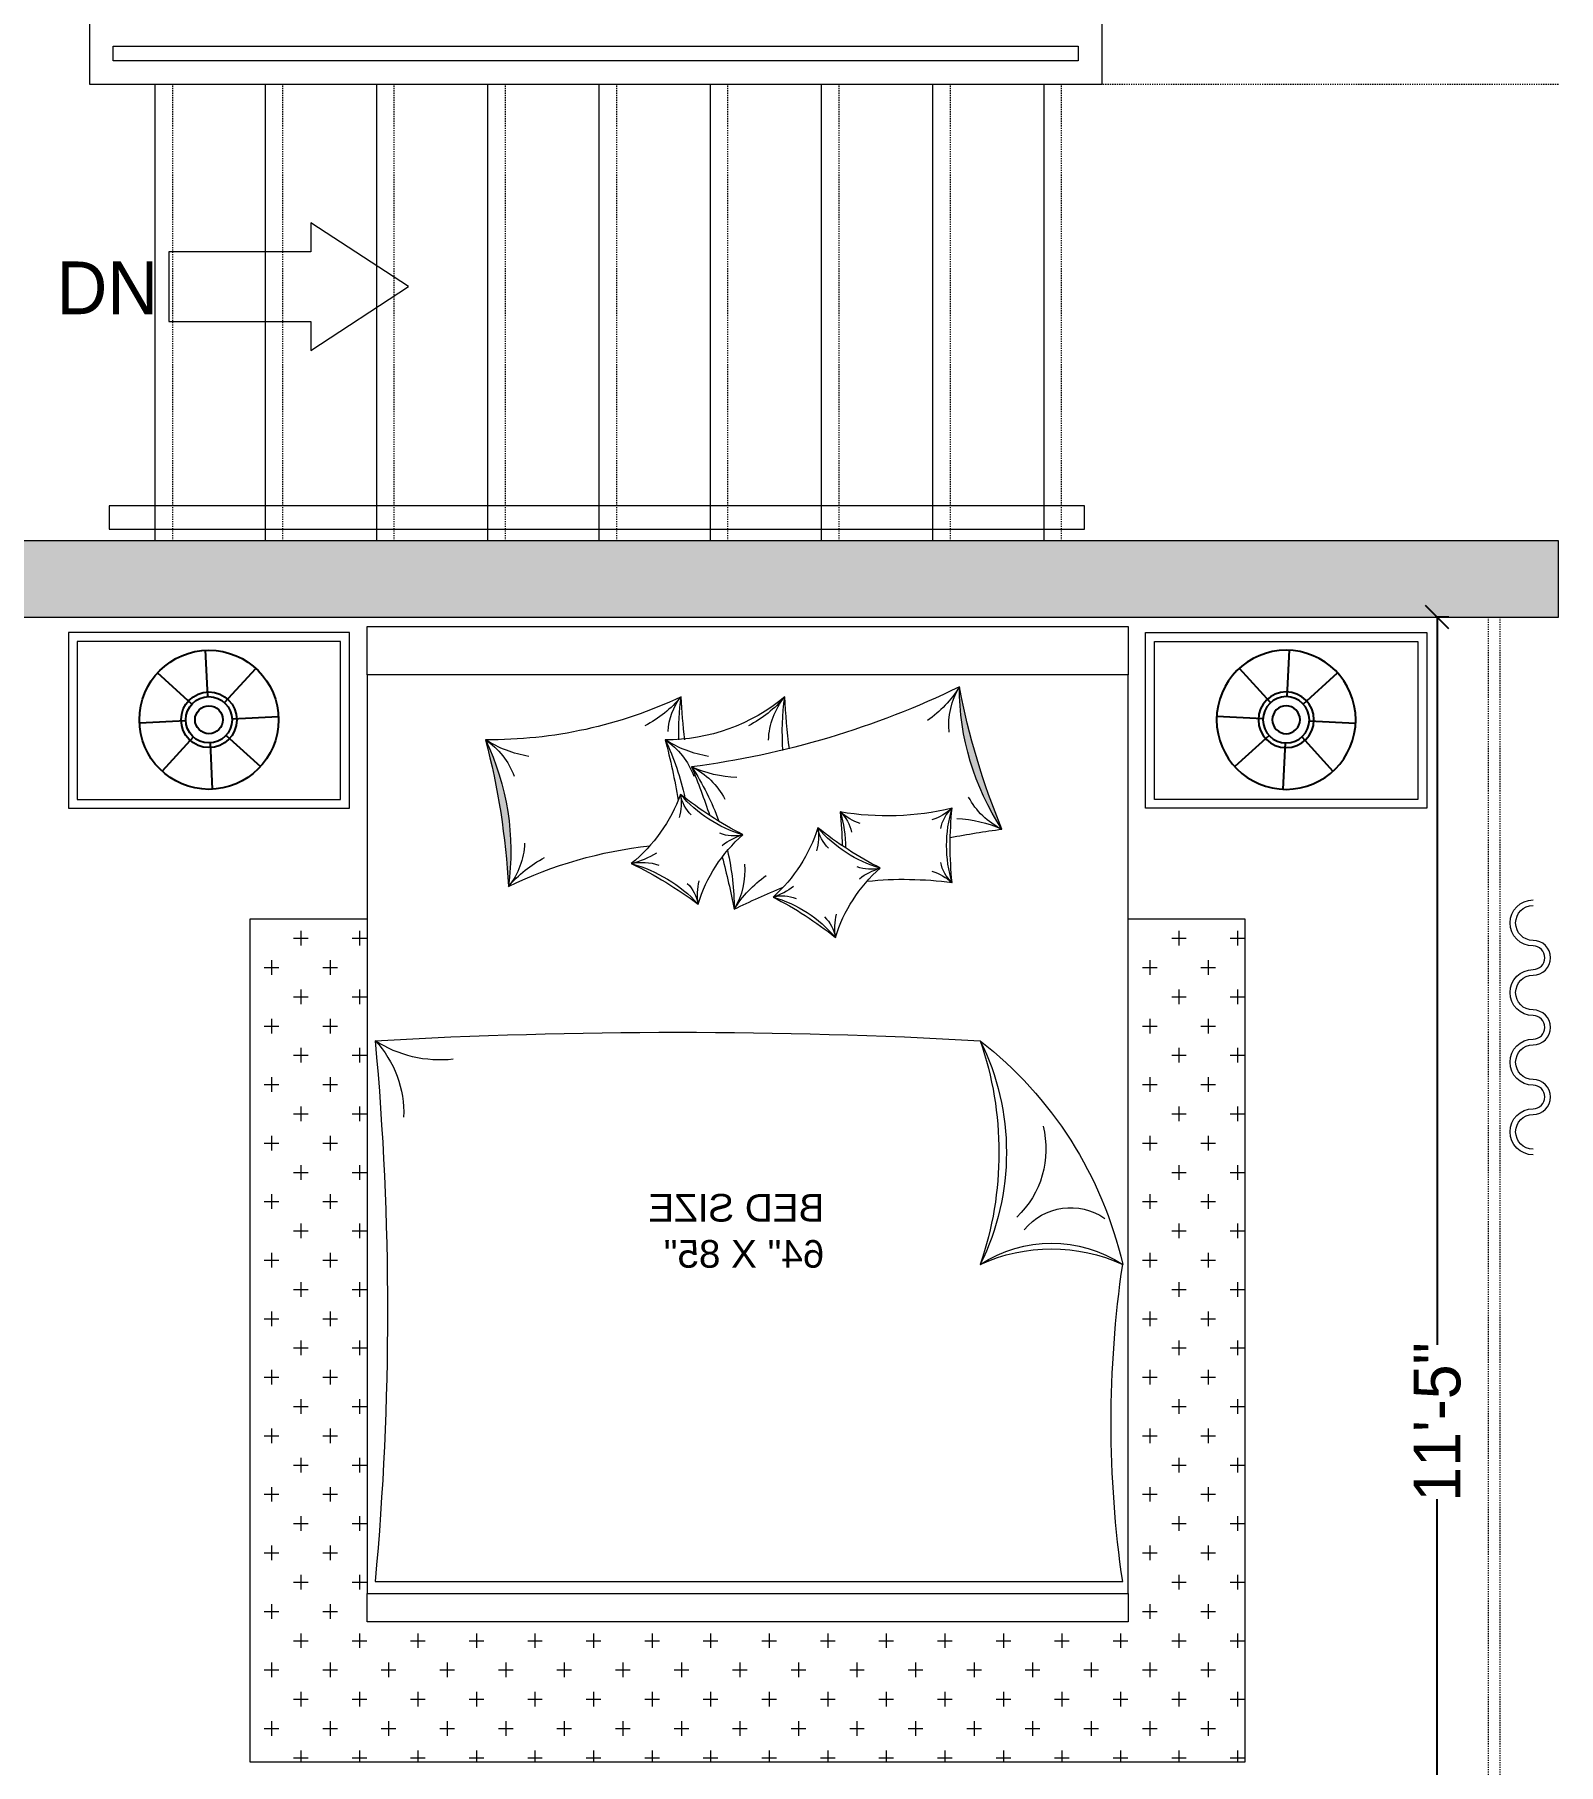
# Model space of a CAD drawing. Header units: inches. Extents: x 18646 to 39869, y 2287 to 7833.
# Drawn here: x 22636.1 to 22766.2, y 4048.6 to 4196.4 of the extents above; entities that cross this region are included whole.
import ezdxf

# ---------------------------------------------------------------- set-up
doc = ezdxf.new("R2010")
doc.units = ezdxf.units.IN
doc.header["$LTSCALE"] = 1.5
doc.header["$MEASUREMENT"] = 0
doc.header["$PDMODE"] = 3
doc.header["$PDSIZE"] = 4
doc.linetypes.add('101-01$0$EOP', pattern=[0.25, 0.2, -0.05])
doc.linetypes.add('HIDDEN', pattern=[0.375, 0.25, -0.125])
for name, color, linetype in [('A-WALL', 4, 'Continuous'), ('A-WALL-EXTR', 2, 'Continuous'), ('I- New Low Partition Wall', 4, '101-01$0$EOP'), ('I-FNSH-DIMS', 7, 'Continuous'), ('I-FURN', 7, 'Continuous'), ('I-Furn Text', 7, 'Continuous'), ('TTEXT', 7, 'Continuous')]:
    doc.layers.add(name, color=color, linetype=linetype)
doc.layers.add('I-DOOR', color=6, linetype='Continuous', lineweight=20)
doc.styles.add('1 by 8 new', font='GOTHIC.TTF', dxfattribs={"height": 4.5})
doc.styles.add('3 by 16', font='GOTHIC.TTF', dxfattribs={"height": 4})
doc.styles.add('A-ARCH-B01FL$0$Annotative', font='arial.ttf')
doc.dimstyles.new('3 by 16', dxfattribs={"dimtxt": 4, "dimasz": 2, "dimexe": 0.18, "dimexo": 0.0625, "dimgap": 0.09, "dimtad": 0, "dimtoh": 1, "dimdec": 0, "dimzin": 0, "dimdsep": 46, "dimlunit": 4, "dimtxsty": '3 by 16', "dimblk": 'OBLIQUE', "dimcen": 0.09, "dimclrd": 256, "dimclrt": 256, "dimadec": 0, "dimazin": 0, "dimtfac": 1, "dimtdec": 0, "dimtofl": 0, "dimtmove": 0, "dimatfit": 3, "dimldrblk": 'OBLIQUE', "dimfxl": 1, "dimfxlon": 1, "dimtolj": 1, "dimtzin": 0, "dimlwd": -1, "dimarcsym": 0})

# ---------------------------------------------------------------- blocks, each defined once
blk = doc.blocks.new('xref typical floor layout feb 21$0$FDHHHD')
at = {"layer": 'I-FURN', "color": 8}
for p, q in [((-385513.0202033921, 318874.0296894421), (-385513.0202033921, 318974.0296894421)), ((-385548.3755424515, 318859.3850285014), (-385619.0862205701, 318930.0957066201)), ((-385477.6648643328, 318859.3850285014), (-385406.9541862141, 318930.0957066201)), ((-385563.0202033921, 318824.0296894421), (-385663.0202033921, 318824.0296894421)), ((-385463.0202033921, 318824.0296894421), (-385363.0202033921, 318824.0296894421)), ((-385548.3755424515, 318788.6743503828), (-385619.0862205701, 318717.9636722641)), ((-385477.6648643328, 318788.6743503828), (-385406.9541862141, 318717.9636722641)), ((-385513.0202033921, 318774.0296894421), (-385513.0202033921, 318674.0296894421))]:
    blk.add_line(p, q, dxfattribs=at)
at = {"layer": 'I-FURN'}
for radius in [150, 50]:
    blk.add_circle((-385513.0202033921, 318824.0296894421), radius, dxfattribs=at)
at = {"layer": 'I-FURN', "color": 8}
for radius in [60.00000000000001, 30]:
    blk.add_circle((-385513.0202033921, 318824.0296894421), radius, dxfattribs=at)
blk = doc.blocks.new('BED')
at = {"layer": 'I-FURN', "lineweight": 5}
h = blk.add_hatch(color=8, dxfattribs=at)
edge = h.paths.add_edge_path()
edge.add_ellipse((-40.13340545339452, -5.179312144537107), major_axis=(15.58408863954086, 15.58408863954083), ratio=0.9999999999998601, start_angle=281.63393075534776, end_angle=315.0978341324132, ccw=False)
edge.add_ellipse((-79.48608896645601, 6.577752490171406), major_axis=(-44.19450264213349, 44.1945026421336), ratio=0.9999999999997735, start_angle=202.5392429386608, end_angle=214.1925219491154)
h = blk.add_hatch(color=8, dxfattribs=at)
edge = h.paths.add_edge_path()
edge.add_ellipse((82.84008416029974, -25.50388626169297), major_axis=(-44.19450264210435, 44.19450264210443), ratio=0.9999999999993399, start_angle=30.31826891564059, end_angle=41.97154792606656)
edge.add_ellipse((42.25819288016646, -19.18151577026583), major_axis=(-15.5840886395407, 15.58408863954074), ratio=0.9999999999999475, start_angle=19.412956732346686, end_angle=52.87686010932521, ccw=False)
h = blk.add_hatch(dxfattribs=at)
h.set_pattern_fill('CROSS', color=8, scale=10, angle=540, style=0)
h.set_pattern_definition([(180, (-31823.20723845426, -5205.810232549752), (-2.500000000000001, -2.499999999999999), [1.25, -3.75]), (270, (-31823.83223845426, -5205.185232549752), (2.499999999999999, -2.500000000000001), [1.25, -3.75])])
h.paths.add_polyline_path([(-42.5, -96.9717480084364), (42.5, -96.9717480084364), (42.5, -24.97174800843641), (32.50000000000001, -24.97174800843641), (32.5, -82.58850157534471), (32.5, -85), (-32.5, -85), (-32.5, -82.58850157533743), (-32.5, -24.97174800843641), (-42.5, -24.97174800843641)])
blk.add_line((31.80252457300958, -81.56771596757608), (-32.03781469260866, -81.56771607310657), dxfattribs=at)
for points in [[(32.5, 0), (-32.5, 0), (-32.5, -4.126984126982279), (32.5, -4.126984126982279)], [(-33.99945648216089, -0.5097852361141122), (-57.99945648216089, -0.5097852361141122), (-57.99945648216089, -15.50978523611411), (-33.99945648216089, -15.50978523611411)], [(33.99945648216089, -0.5097852361141122), (57.99945648216089, -0.5097852361141122), (57.99945648216089, -15.50978523611411), (33.99945648216089, -15.50978523611411)], [(32.5, -82.58850157534471), (-32.5, -82.58850157533743), (-32.5, -4.126984126982279), (32.5, -4.126984126982279)], [(32.5, -82.58850157534471), (-32.5, -82.58850157533743), (-32.5, -85), (32.5, -85)]]:
    blk.add_lwpolyline(points, close=True, dxfattribs=at)
at = {"layer": 'I-FURN', "color": 8, "lineweight": 5}
for points in [[(-34.74945648216089, -1.259785236114112), (-57.24945648216089, -1.259785236114112), (-57.24945648216089, -14.75978523611411), (-34.74945648216089, -14.75978523611411)], [(34.74945648216089, -1.259785236114112), (57.24945648216089, -1.259785236114112), (57.24945648216089, -14.75978523611411), (34.74945648216089, -14.75978523611411)]]:
    blk.add_lwpolyline(points, close=True, dxfattribs=at)
at = {"layer": 'I-FURN', "color": 8, "lineweight": 5, "elevation": 4.563871360333582e-09}
blk.add_lwpolyline([(32.5, -24.97174800843641), (42.5, -24.97174800843641), (42.5, -96.9717480084364), (-42.5, -96.9717480084364), (-42.5, -24.97174800843641), (-32.5, -24.97174800843641)], dxfattribs=at)
at = {"layer": 'I-FURN', "lineweight": 5}
for centre, radius, start, end in [((-79.48608896645601, 6.577752490156854), 62.50046501884082, 337.539242967531, 349.192521930099), ((14.2973238661798, 61.58127291774872), 74.16983031942473, 244.1051374163179, 262.6266274648001), ((-65.58939673569694, -2.686405764819938), 62.50046501884082, 352.872385623697, 356.9715479605176), ((6.923956555081531, 6.052799551769567), 15.7163777343684, 230.0100781594798, 270.4110818738097), ((-56.74194596098096, -2.686405764819938), 62.50046501884082, 353.5972692344705, 356.9715479605176), ((22.05120906756201, 28.66581657881761), 38.33040339653333, 244.7013599602726, 270.4919954027366), ((26.91456338705029, -19.18151577025128), 22.03922951125872, 154.4129567395534, 168.0486538025542), ((67.49645466716902, -25.50388626166387), 62.50046501884082, 165.3182689327348, 170.1576576033563), ((82.84008416029974, -25.50388626166387), 62.50046501884082, 165.3182689327348, 176.9715479605176), ((62.53802837629337, -35.85357818969351), 62.50046501884082, 157.5392429675311, 161.6055007076305), ((-13.83739369628893, 10.04619940877456), 31.25023250942041, 297.0966054267883, 308.7498844551497), ((10.75337835005485, -15.05035558970849), 5.082533808769868, 171.799683992507, 194.2900865794265), ((18.72723211524135, -9.53606954406132), 13.85831012812964, 200.218029528223, 230.572106698766), ((-48.5573980321642, -18.68842713378399), 31.25023250942041, 354.1733605243742, 5.826639475625812), ((-11.93790888917283, 7.712010399838618), 23.87731924453131, 256.6069347148678, 279.7033356534133), ((23.17531782048172, -18.99619952022476), 31.25023250942041, 174.1733605243742, 179.4593185737433), ((-31.24538445631333, -90.85709861731448), 74.16983031942473, 79.17424012286233, 82.62662746480014), ((-25.56402538665861, 7.19578614096099), 31.25023250942041, 297.0966054267883, 308.7498844551497), ((6.488032239474705, -13.28487082182255), 13.08380323838914, 197.3007318857319, 228.5457579871186), ((-8.264919310269761, -27.58011102569435), 13.08380323838914, 17.30073188573187, 48.54575798711864), ((4.526462729496416, -54.73260538696195), 36.20873892111788, 63.95143964697456, 83.93041457906844), ((-19.99155100059579, -30.43052429355157), 13.08380323838914, 17.30073188573187, 48.54575798711864), ((62.53802837629337, -35.85357818969351), 62.50046501884082, 165.0043683421579, 169.192521930099), ((24.81943922664504, -51.2853480897611), 34.43255801509228, 115.6293303264871, 126.7306041361927), ((-13.35282304168504, -51.73958583202329), 30.16081448590489, 84.01519655289943, 97.84314601575173), ((12.06050662553753, -50.91118125630601), 31.25023250942041, 117.0966054267883, 128.7498844551497), ((-31.24538445631333, -90.85709861731448), 74.16983031942473, 64.10513741631793, 67.63867184205705), ((0.9741010798461502, -62.06178744445788), 33.87342975265533, 127.9869748437071, 167.0501721512225), ((7.976140181912342, -44.91762432006362), 29.44343855979626, 161.0671664828216, 198.9328335171784), ((5.964064373067231, -496.0910188570124), 461.4505657415916, 86.79010161455962, 93.20989839880053), ((285.2572763990029, -58.46606818865257), 254.5053974934146, 174.7920502418081, 185.2079497581919), ((-25.95610536290042, -67.74124003273755), 14.59763732330932, 65.3784430168214, 114.6215569831786), ((-124.5869797167834, -68.0192721863059), 93.53559899002818, 351.6715230369125, 8.328476963087507)]:
    blk.add_arc(centre, radius, start, end, dxfattribs=at)
at = {"layer": 'I-FURN', "color": 8, "lineweight": 5}
for centre, radius, start, end in [((-40.13340545339452, -5.179312144537107), 22.03922951125872, 326.6339307816709, 0.09783412808072749), ((-9.496600725120516, 0.281395906196849), 10.16506761753974, 212.2423214667863, 234.7327240634087), ((-23.50899874913739, -8.39536225705524), 6.317151978906221, 354.5069312209295, 31.00115229156586), ((-8.100783944159048, -9.945069122259156), 6.317151978906221, 2.285957195937039, 38.78017823899471), ((-25.00750545553456, -9.008776256247074), 22.03922951125872, 355.9241832641645, 7.876860115834302), ((4.608240109839244, 0.5484592739157961), 10.16506761753974, 220.0213474520411, 242.5117500576063), ((1.731579927552957, -9.153739509340085), 5.053721583124976, 2.285957195937039, 38.78017823899471), ((-16.16005468084768, -9.008776256247074), 22.03922951125872, 358.3008956876246, 7.876860115834302), ((13.45569088454067, 0.5484592739157961), 10.16506761753974, 220.0213474520411, 242.5117500576063), ((1.609717823099345, -1.068042130566027), 10.16506761753974, 279.7780667895805, 302.2684693717608), ((10.52427233854542, -14.93037051991269), 6.317151978906221, 123.5096386267651, 160.0038596369601), ((16.95334731620096, -1.068042130566027), 10.16506761753974, 279.7780667895805, 302.2684693717608), ((25.86790183164703, -14.93037051991269), 6.317151978906221, 123.5096386267651, 160.0038596369601), ((42.25819288016646, -19.18151577025128), 22.03922951125872, 154.4129567395534, 187.8768601158343), ((0.5650791867519729, -2.724646134585782), 10.16506761753974, 271.9990408009576, 294.48944341191), ((7.521290979129844, -17.6660164894929), 6.317151978906221, 115.7306126241543, 152.2248337046287), ((23.18534486324643, -24.09651355502137), 22.03922951125872, 146.6339307816709, 160.1771595901279), ((-24.46935156927793, -11.60980921006558), 6.317151978906221, 295.7306126241543, 332.2248337046286), ((-2.675924052848131, -7.191467559903685), 11.01961475562936, 286.1912932477213, 319.6551966384894), ((2.607022389900521, -13.80727786792704), 3.15857598945311, 314.0642937237331, 350.5585147740043), ((-28.02168360278301, -18.68842713378399), 11.01961475562936, 343.2680482935763, 16.73195170642367), ((-14.12590964828269, -11.6873022028085), 5.082533808769868, 228.8764390151596, 251.3668416504533), ((-19.59701536144712, -17.8497173078722), 3.15857598945311, 11.14104877430526, 47.63526982049147), ((-11.25617056284682, -11.9950745892711), 5.082533808769868, 288.6331583495467, 311.1235609848404), ((-5.78506485024991, -18.1574896943348), 3.15857598945311, 132.3647301795085, 168.8589512256947), ((2.639603391071432, -18.99619952022476), 11.01961475562936, 163.2680482935763, 179.5280806176436), ((-17.51313977583777, -26.55117956530012), 10.16506761753974, 91.99904080095754, 114.48944341191), ((-14.40255574317416, -10.0418808277318), 11.01961475562936, 286.1912932477213, 319.6551966384894), ((-9.119609300425509, -16.65769113575516), 3.15857598945311, 314.0642937237331, 350.5585147740043), ((-0.9732533402857371, -17.90076885755116), 5.082533808769868, 171.799683992507, 194.2900865794265), ((1.198997291809064, -14.7189806765673), 3.15857598945311, 255.287975135909, 291.7821961739846), ((-1.000102190504549, -22.6607889793886), 5.082533808769868, 51.55640329502378, 74.04680590810365), ((23.18534486324643, -24.09651355502137), 22.03922951125872, 166.9490291641113, 180.0978341280807), ((25.35147136879095, -18.24522290423192), 6.317151978906221, 182.285957195937, 218.7801782389947), ((-19.59701536144712, -19.5271369596594), 3.15857598945311, 312.3647301795085, 348.8589512256947), ((-10.52763439851697, -17.56939394439542), 3.15857598945311, 255.287975135909, 291.7821961739846), ((-12.72673388084513, -25.51120224721672), 5.082533808769868, 51.55640329502378, 74.04680590810365), ((6.560938158989302, -20.88046344250324), 6.317151978906221, 174.5069312209295, 211.0011522915658), ((13.11009963482502, -31.93566536199069), 12.12087208699685, 105.2314041699549, 137.1285303147794), ((8.973664171760902, -24.56348686417914), 4.426517426633798, 77.57967366766944, 108.3696246791616), ((11.53166473864985, -13.4840768322174), 6.944724643454832, 237.3976725374356, 256.6295816687488), ((12.64244731585495, -28.7387513005815), 10.16506761753974, 40.02134745204109, 62.51175005760631), ((-14.12590964828269, -25.68955206475221), 5.082533808769868, 108.6331583495467, 131.1235609848404), ((-7.451459863965283, -29.55722160606092), 10.16506761753974, 32.24232146678634, 54.7327240634087), ((-0.8036337302037282, -22.96421299046051), 5.082533808769868, 351.7996839925071, 14.29008657942655), ((7.342722229659557, -24.20729071179085), 3.15857598945311, 134.0642937237331, 170.5585147740044), ((0.899036982038524, -33.67351428762777), 11.01961475562936, 106.1912932477214, 139.6551966384894), ((-2.975884362575016, -26.14600117096415), 3.15857598945311, 75.28797513590898, 111.7821961739846), ((-0.7767848799703643, -18.20419286862307), 5.082533808769868, 231.5564032950238, 254.0468059081036), ((-12.53026542052976, -25.81462625830318), 5.082533808769868, 351.7996839925071, 14.29008657942655), ((-4.383909460710129, -27.05770397960441), 3.15857598945311, 134.0642937237331, 170.5585147740044), ((-0.5633651592652313, -44.91762432006362), 21.54482815320035, 153.6783093618679, 206.3216906381321), ((26.24139885492332, -26.80331294726784), 10.2087550094026, 263.7598508546184, 303.0069549918604), ((38.31597754842369, -41.50634762783011), 8.952560559357284, 136.6815567684931, 182.5313597915334), ((-17.45230106059171, -44.62510768422362), 8.02980569546747, 165.8230938932802, 226.3795970777806), ((-27.59939255187055, -54.74580688857532), 5.117521007405927, 39.21859843023815, 124.8103884606979), ((-25.95610536290042, -63.83484160625812), 11.16565865548822, 56.99721129922668, 123.0027887007733)]:
    blk.add_arc(centre, radius, start, end, dxfattribs=at)
at = {"layer": 'I-FURN', "lineweight": 5}
for p, xscale, yscale, zscale, rotation in [((2748.28141967141, -19620.55053718468), 0.03960000000331955, 0.03960000000331955, 0.03960000000331955, 317.6997446460966), ((-2748.28141967141, -19620.55053718468), -0.03960000000331955, 0.03960000000331954, 0.03960000000331954, 42.30025535390336)]:
    blk.add_blockref('xref typical floor layout feb 21$0$FDHHHD', p, dxfattribs=dict(at, xscale=xscale, yscale=yscale, zscale=zscale, rotation=rotation))
at = {"layer": 'TTEXT', "lineweight": 5, "ltscale": 0.001, "insert": (-6.554105852294015, -51.6208490526551), "char_height": 2.360949529689595, "attachment_point": 4, "style": 'A-ARCH-B01FL$0$Annotative'}
blk.add_mtext('BED SIZE\\P64" X 85"', dxfattribs=at)
blk = doc.blocks.new('_Oblique')
at = {"color": 0, "linetype": 'ByBlock', "lineweight": -2}
blk.add_line((-0.5, -0.5), (0.5, 0.5), dxfattribs=at)
blk = doc.blocks.new('*D124')
at = {"layer": 'Defpoints', "color": 0, "lineweight": 5, "transparency": 16777216}
for p in [(22755.8882080915, 4146.623704100914), (22758.04190745408, 4146.623704100914), (22758.04190745408, 4009.123704101256)]:
    blk.add_point(p, dxfattribs=at)
at = {"layer": 'I-FNSH-DIMS', "color": 0, "lineweight": -2, "transparency": 16777216}
for p, q in [((22756.8882080915, 4146.623704100914), (22755.7082080915, 4146.623704100914)), ((22756.8882080915, 4009.123704101256), (22755.7082080915, 4009.123704101256))]:
    blk.add_line(p, q, dxfattribs=at)
at = {"layer": 'I-FNSH-DIMS', "transparency": 16777216}
for p, q in [((22755.8882080915, 4146.623704100914), (22755.8882080915, 4084.468122863831)), ((22755.8882080915, 4009.123704101256), (22755.8882080915, 4071.279285338338))]:
    blk.add_line(p, q, dxfattribs=at)
at = {"layer": 'I-FNSH-DIMS', "transparency": 16777216, "xscale": 2, "yscale": 2, "zscale": 2}
for p, rotation in [((22755.8882080915, 4146.623704100914), 90), ((22755.8882080915, 4009.123704101256), 270)]:
    blk.add_blockref('_Oblique', p, dxfattribs=dict(at, rotation=rotation))
at = {"layer": 'I-FNSH-DIMS', "lineweight": 5, "transparency": 16777216, "insert": (22755.8882080915, 4077.873704101078), "char_height": 4, "attachment_point": 5, "rotation": 90, "style": '3 by 16'}
blk.add_mtext('\\A1;11\'-5"', dxfattribs=at)

msp = doc.modelspace()

# ---------------------------------------------------------------- hatches: boundary and pattern name
at = {"layer": 'A-WALL', "lineweight": 5, "transparency": 33554636}
h = msp.add_hatch(color=8, dxfattribs=at)
h.dxf.hatch_style = 1
h.paths.add_polyline_path([(22557.73305518088, 4146.623704100911), (22766.23305518088, 4146.623704100913), (22766.23305518088, 4153.123704100913), (22557.73305518088, 4153.123704100911)])

# ---------------------------------------------------------------- linework, layer by layer
msp.add_lwpolyline([(22557.73305518088, 4146.623704100911), (22766.23305518088, 4146.623704100913), (22766.23305518088, 4153.123704100913), (22557.73305518088, 4153.123704100911)], close=True, dxfattribs=at)
at = {"layer": 'A-WALL-EXTR', "color": 8, "linetype": 'HIDDEN', "lineweight": 5, "ltscale": 0.1, "transparency": 33554636}
for p, q in [((22760.23305518088, 4146.623704100913), (22760.23305518088, 4009.123704101255)), ((22761.23305518088, 4146.623704100913), (22761.23305518088, 4009.123704101255))]:
    msp.add_line(p, q, dxfattribs=at)
at = {"layer": 'I- New Low Partition Wall', "linetype": 'ByBlock', "lineweight": 5, "transparency": 33554636}
for p, q in [((22646.39492732995, 4153.123704100904), (22646.39492732995, 4192.123704100904)), ((22655.80826624313, 4153.123704100904), (22655.80826624313, 4192.123704100904)), ((22665.30826624313, 4153.123704100904), (22665.30826624313, 4192.123704100904)), ((22674.80826624313, 4153.123704100904), (22674.80826624313, 4192.123704100904)), ((22684.30826624313, 4153.123704100904), (22684.30826624313, 4192.123704100904)), ((22693.80826624313, 4153.123704100904), (22693.80826624313, 4192.123704100904)), ((22703.30826624313, 4153.123704100904), (22703.30826624313, 4192.123704100904)), ((22712.80826624313, 4153.123704100904), (22712.80826624313, 4192.123704100904)), ((22722.30826624313, 4153.123704100904), (22722.30826624313, 4192.123704100904))]:
    msp.add_line(p, q, dxfattribs=at)
msp.add_lwpolyline([(22727.23305518087, 4192.123704100904), (22640.80826624314, 4192.123704100904), (22640.80826624314, 4197.373704100906), (22727.23305518087, 4197.373704100906), (22727.23305518087, 4192.123704100904), (22727.23305518087, 4192.123704100904)], dxfattribs=at)
for points in [[(22725.23305518087, 4194.123704100904), (22642.80826624314, 4194.123704100904), (22642.80826624314, 4195.373704100906), (22725.23305518087, 4195.373704100906)], [(22659.69426106903, 4177.829027069679), (22647.56821811386, 4177.829027069679), (22647.56821811386, 4171.881364319605), (22659.69426106903, 4171.881364319605), (22659.69426106903, 4169.400916459103), (22668.01432897976, 4174.855195694642), (22668.01432897976, 4174.855195694642), (22659.69426106903, 4180.309474930181)]]:
    msp.add_lwpolyline(points, close=True, dxfattribs=at)
at = {"layer": 'I-DOOR', "color": 8, "linetype": 'HIDDEN', "lineweight": 5, "ltscale": 0.25, "transparency": 33554636}
for p, q in [((22647.89492732995, 4153.123704100904), (22647.89492732995, 4192.123704100904)), ((22657.30826624313, 4153.123704100904), (22657.30826624313, 4192.123704100904)), ((22666.80826624313, 4153.123704100904), (22666.80826624313, 4192.123704100904)), ((22676.30826624313, 4153.123704100904), (22676.30826624313, 4192.123704100904)), ((22685.80826624313, 4153.123704100904), (22685.80826624313, 4192.123704100904)), ((22695.30826624313, 4153.123704100904), (22695.30826624313, 4192.123704100904)), ((22704.80826624313, 4153.123704100904), (22704.80826624313, 4192.123704100904)), ((22714.30826624313, 4153.123704100904), (22714.30826624313, 4192.123704100904)), ((22723.80826624313, 4153.123704100904), (22723.80826624313, 4192.123704100904)), ((22766.23305518087, 4192.123704100904), (22727.23305518087, 4192.123704100904))]:
    msp.add_line(p, q, dxfattribs=at)
at = {"layer": 'I-DOOR', "linetype": 'ByBlock', "lineweight": 5, "transparency": 33554636}
msp.add_lwpolyline([(22642.46107101124, 4156.123704100892), (22642.46107101124, 4154.123704100906), (22725.75114704401, 4154.123704100904), (22725.75114704401, 4156.123704100889), (22725.75114704401, 4156.123704100889), (22642.46107101124, 4156.123704100892), (22642.46107101124, 4154.123704100906)], dxfattribs=at)
at = {"layer": 'I-FURN', "lineweight": 5, "transparency": 33554636}
for points in [[(22764.06894347465, 4100.692035227786, -1), (22764.06894347465, 4104.622920531158, 1), (22764.06894347465, 4106.637902657011, -1), (22764.06894347465, 4110.568787960395, 1), (22764.06894347465, 4112.583770086248, -1), (22764.06894347465, 4116.514655389631, 1), (22764.06894347465, 4118.52963751548, -1), (22764.06894347465, 4122.460522818868, -1)], [(22764.06894347465, 4101.171011022169, -1), (22764.06894347465, 4104.143944736775, 0.9999999999999998), (22764.06894347465, 4107.116878451395, -0.9999999999999998), (22764.06894347465, 4110.089812166011, 0.9999999999999998), (22764.06894347465, 4113.062745880628, -0.9999999999999998), (22764.06894347465, 4116.035679595248, 0.9999999999999998), (22764.06894347465, 4119.008613309864, -0.9999999999999998), (22764.06894347465, 4121.981547024484)]]:
    msp.add_lwpolyline(points, format="xyb", dxfattribs=at)

# ---------------------------------------------------------------- block references
at = {"layer": 'I-FURN', "lineweight": 5, "transparency": 33554636, "xscale": -1}
msp.add_blockref('BED', (22696.98305518061, 4145.803021201206), dxfattribs=at)

# ---------------------------------------------------------------- texts
at = {"layer": 'I-Furn Text', "lineweight": 5, "transparency": 33554636, "insert": (22642.30773903985, 4176.99312711495), "char_height": 4.5, "attachment_point": 2, "style": '1 by 8 new'}
msp.add_mtext_dynamic_manual_height_columns('DN', width=173.3678135933333, gutter_width=1.190722673577104, heights=[0], dxfattribs=at)

# ---------------------------------------------------------------- dimensions: what is measured, and where the dimension line sits
at = {"layer": 'I-FNSH-DIMS', "lineweight": 5, "transparency": 33554636}
dim = msp.add_linear_dim(base=(22755.8882080915, 4146.623704100914), p1=(22758.04190745407, 4009.123704101255), p2=(22758.04190745407, 4146.623704100913), angle=270, dimstyle='3 by 16', dxfattribs=at)
dim.commit()
dim.dimension.update_dxf_attribs({"geometry": '*D124', "text_midpoint": (22755.8882080915, 4077.873704101078)})

doc.saveas('drawing.dxf')
